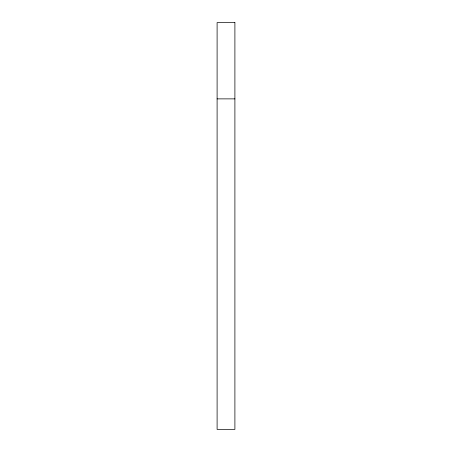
<?xml version="1.0" encoding="UTF-8"?>
<svg xmlns="http://www.w3.org/2000/svg" width="452" height="452" viewBox="0 0 452 452"><rect width="100%" height="100%" fill="white"/><g stroke="black" fill="none" stroke-linecap="round" stroke-linejoin="round"><path stroke-width="0.68" d="M217.101 98.875L234.899 98.875M234.899 22.6L217.101 22.6L217.101 429.4L234.899 429.4L234.899 22.6"/></g></svg>
